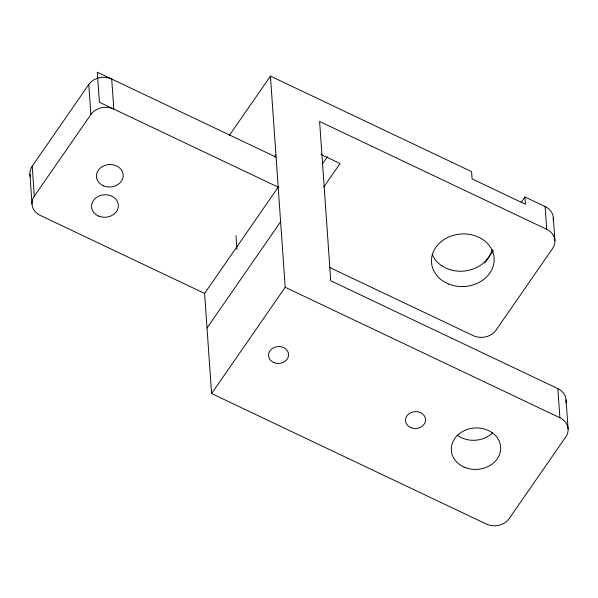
<?xml version="1.0" encoding="UTF-8"?>
<svg xmlns="http://www.w3.org/2000/svg" width="598" height="598" viewBox="0 0 598 598"><rect width="100%" height="100%" fill="white"/><g stroke="black" fill="none" stroke-linecap="round" stroke-linejoin="round"><path stroke-width="0.9" d="M30.416 176.888A16.751 14.053 -4 0 1 32.202 166.192L88.788 84.49A16.751 14.053 -4 0 1 111.714 79.056L113.814 109.09A16.751 14.053 -4 0 0 90.889 114.532L34.303 196.234A16.751 14.053 -4 0 0 40.215 215.37L204.598 293.439L278.197 187.159L99.395 102.243L97.295 72.201L276.097 157.117M229.131 135.739L270.431 76.103L471.575 171.633L472.084 178.914L525.44 204.254L524.932 196.974L545.114 206.557A16.751 14.053 -4 0 1 553.15 220.692M274.347 157.139L275.932 154.845M207.013 328.025L280.611 221.753M322.143 164.315L327.405 156.721M323.735 187.069L340.045 163.523L321.119 154.531M329.274 267.284L473.108 335.59A16.751 14.053 -4 0 0 496.034 330.156L552.619 248.447A16.751 14.053 -4 0 0 546.707 229.318L319.601 121.461L330.746 280.761L557.844 388.618L559.885 417.748A16.751 14.053 -4 0 1 565.798 436.884L509.212 518.586A16.751 14.053 -4 0 1 486.286 524.02L211.602 393.566L285.194 287.294L270.431 76.103M521.209 202.348L524.932 196.974M484.851 262.858L493.238 250.749M285.194 287.294L559.885 417.748M553.329 217.851L554.922 240.613M566.067 399.913L568.1 429.043M545.114 206.557L546.707 229.318M235.971 235.679L236.928 249.336M204.576 293.147L211.602 393.566M88.788 84.49L90.889 114.532M32.202 166.192L34.303 196.234M29.9 174.033L32 204.075M557.844 388.618A16.751 14.053 -4 0 1 565.88 402.746M492.617 432.758A24.712 20.721 -4 0 1 457.216 435.157M488.454 257.469A31.447 26.372 -4 0 1 449.718 269.623M492.184 249.672A31.492 26.409 -4 0 1 488.499 257.439M441.929 265.901A31.373 26.312 -4 0 1 432.16 254.21M449.756 269.541A30.745 25.789 -4 0 1 441.982 265.848M103.641 185.881A13.403 11.242 -4 0 0 123.181 174.967A13.403 11.242 -4 0 0 102.579 166.438A13.403 11.242 -4 0 0 103.641 185.881M98.79 216.132A13.403 11.242 -4 0 0 118.329 205.226A13.403 11.242 -4 0 0 97.728 196.69A13.403 11.242 -4 0 0 98.79 216.132M464.145 467.128A24.712 20.721 -4 0 0 500.683 447.708A24.712 20.721 -4 0 0 463.158 431.24A24.712 20.721 -4 0 0 464.145 467.128M410.916 427.637A10.054 8.432 -4 0 0 425.567 419.46A10.054 8.432 -4 0 0 410.116 413.061A10.054 8.432 -4 0 0 410.916 427.637M273.929 362.582A10.054 8.432 -4 0 0 288.587 354.397A10.054 8.432 -4 0 0 273.137 347.999A10.054 8.432 -4 0 0 273.929 362.582M448.627 284.028A31.373 26.312 -4 0 0 494.127 258.194A31.373 26.312 -4 0 0 445.712 238.542A31.373 26.312 -4 0 0 448.627 284.028"/></g></svg>
